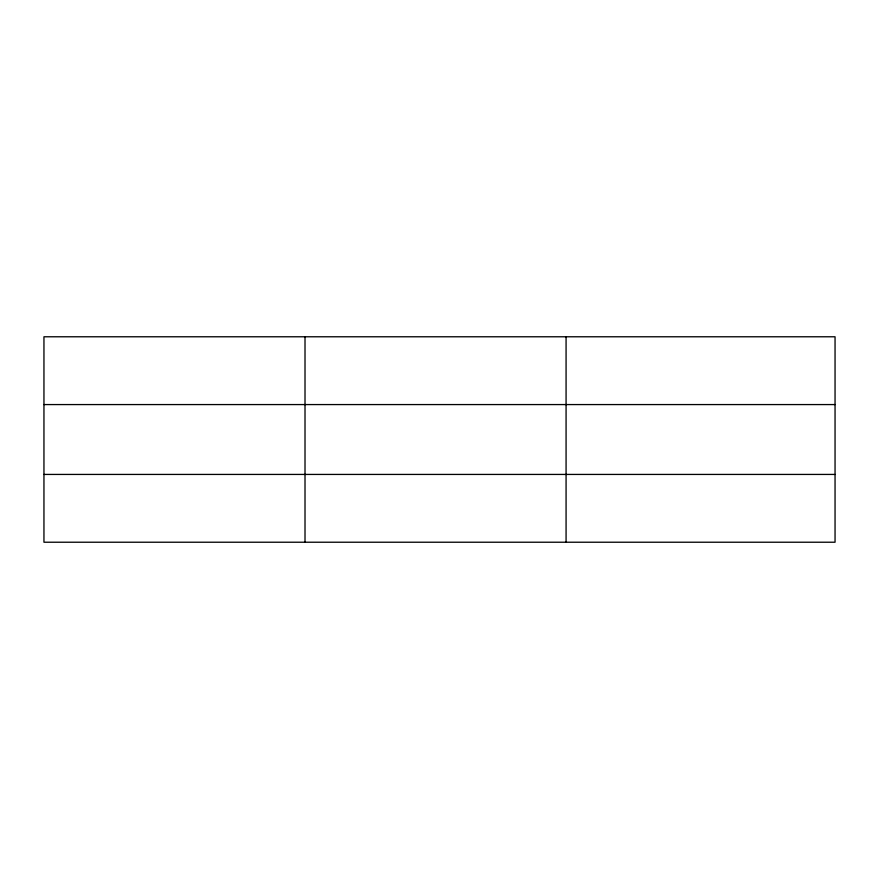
<?xml version="1.0" encoding="UTF-8"?>
<svg xmlns="http://www.w3.org/2000/svg" width="879" height="879" viewBox="0 0 879 879"><rect width="100%" height="100%" fill="white"/><g stroke="black" fill="none" stroke-linecap="round" stroke-linejoin="round"><path stroke-width="1.32" d="M305.013 336.778L305.013 542.222M566.076 336.778L566.076 542.222M835.05 474.429L835.05 542.222L43.95 542.222L43.95 336.778L835.05 336.778L835.05 474.429L43.95 474.429M43.95 404.571L835.05 404.571"/></g></svg>
